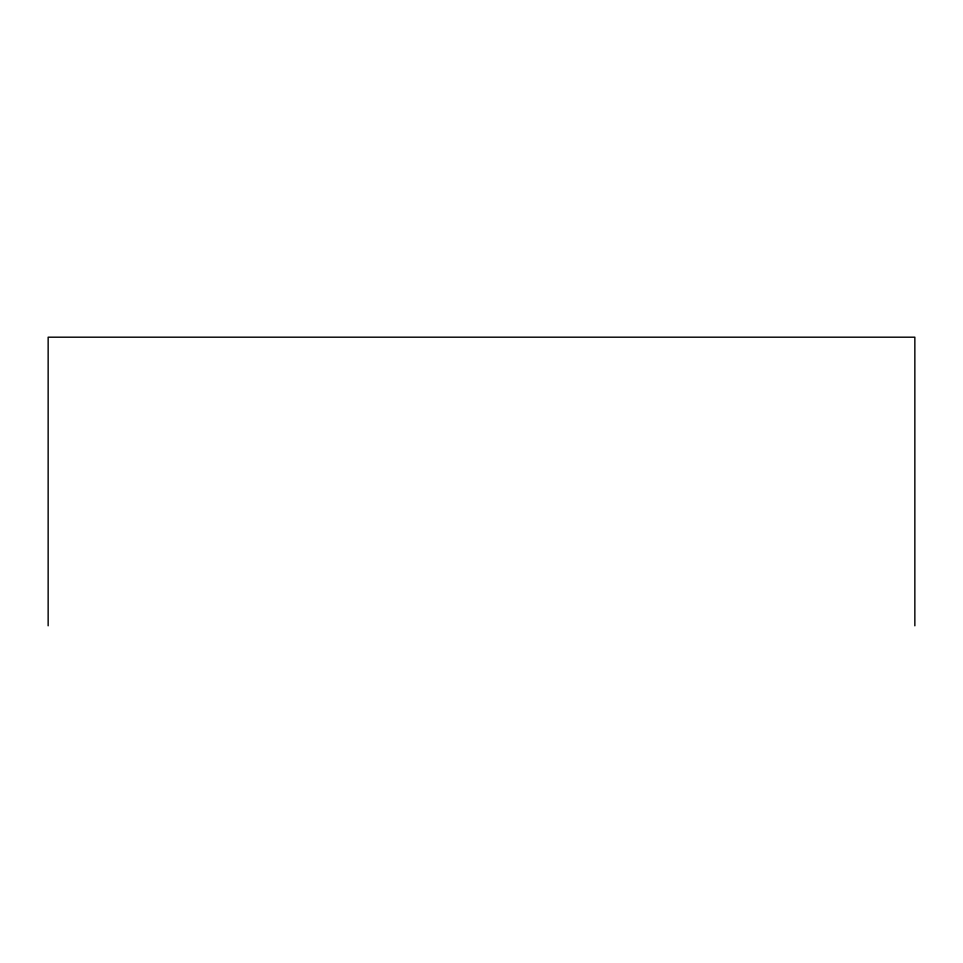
<?xml version="1.0" encoding="UTF-8"?>
<svg xmlns="http://www.w3.org/2000/svg" width="963" height="963" viewBox="0 0 963 963"><rect width="100%" height="100%" fill="white"/><g stroke="black" fill="none" stroke-linecap="round" stroke-linejoin="round"><path stroke-width="1.44" d="M914.85 625.806L914.85 337.194L48.15 337.194L48.15 625.806"/></g></svg>
